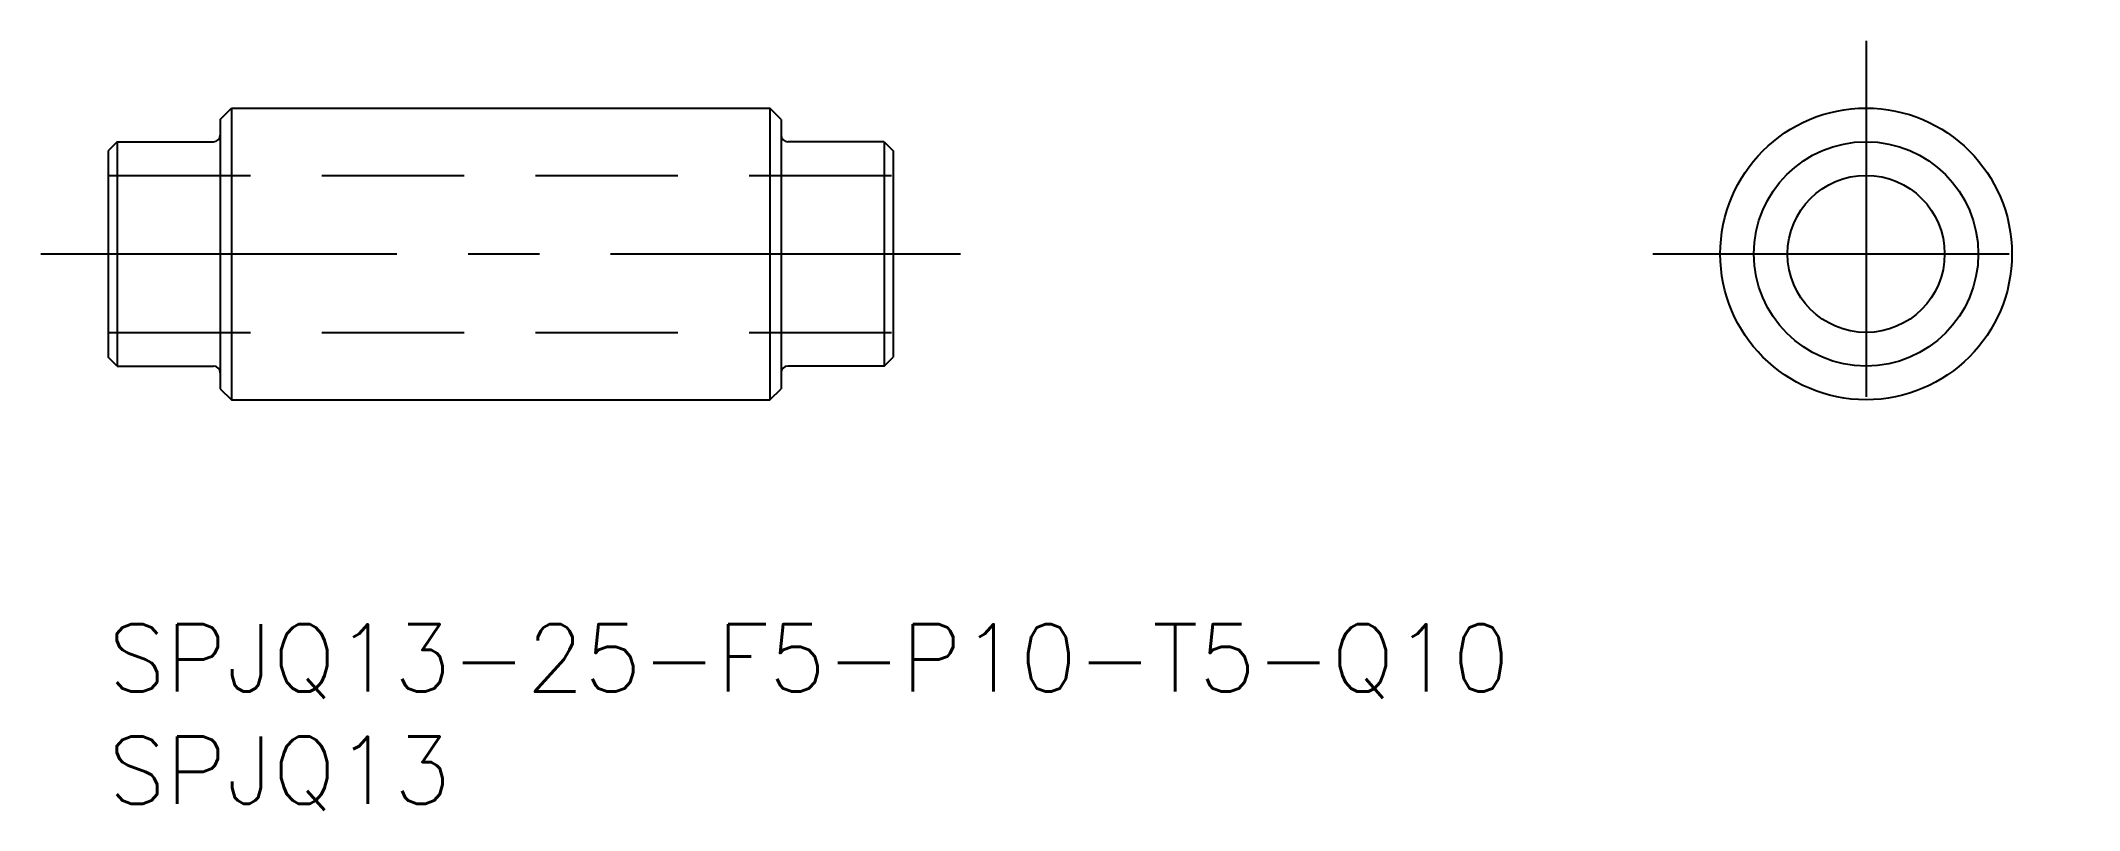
# Model space of a CAD drawing. Extents: x -3 to 87.9, y -8.3 to 26.
import ezdxf

# ---------------------------------------------------------------- set-up
doc = ezdxf.new("R2010")
doc.units = 0
doc.header["$LTSCALE"] = 0.5
doc.linetypes.add('CENTER', pattern=[50.8, 31.75, -6.35, 6.35, -6.35])
doc.linetypes.add('DASHED', pattern=[19.05, 12.7, -6.35])
for name, color, linetype in [('MSM_CENTER', 1, 'CENTER'), ('MSM_CONTINUOUS', 7, 'CONTINUOUS'), ('MSM_DASHED', 4, 'DASHED'), ('MSM_PART_NUMBER', 7, 'CONTINUOUS')]:
    doc.layers.add(name, color=color, linetype=linetype)
doc.styles.get("Standard").update_dxf_attribs({"font": 'txt.shx', "height": 3, "bigfont": 'bigfont.shx'})

# ---------------------------------------------------------------- blocks, each defined once
blk = doc.blocks.new('*U6')
at = {"layer": 'MSM_PART_NUMBER'}
blk.add_text('SPJQ13-25-F5-P10-T5-Q10', height=3, dxfattribs=at).set_placement((0, -3))
blk = doc.blocks.new('*U7')
at = {"layer": 'MSM_PART_NUMBER'}
blk.add_text('SPJQ13', height=3, dxfattribs=at).set_placement((0, -8))

msp = doc.modelspace()

# ---------------------------------------------------------------- linework, layer by layer
at = {"layer": 'MSM_CENTER'}
for p, q in [((78.363, 26.007), (78.363, 7.007)), ((-3, 16.507), (38, 16.507)), ((68.863, 16.507), (87.863, 16.507))]:
    msp.add_line(p, q, dxfattribs=at)
at = {"layer": 'MSM_CONTINUOUS'}
for p, q in [((5, 22.5), (5.5, 23)), ((5.5, 23), (29.5, 23)), ((5.5, 23), (5.5, 10)), ((29.5, 23), (29.5, 10)), ((30, 22.5), (29.5, 23)), ((5, 22.5), (5, 10.5)), ((30, 22.5), (30, 10.5)), ((0.4, 21.507), (0, 21.107)), ((0, 21.107), (0, 11.907)), ((0.4, 21.507), (4.7, 21.507)), ((0.4, 21.507), (0.4, 11.507)), ((34.6, 21.507), (30.3, 21.507)), ((34.6, 21.507), (35, 21.107)), ((34.6, 21.507), (34.6, 11.507)), ((35, 21.107), (35, 11.907)), ((0.4, 11.507), (0, 11.907)), ((34.6, 11.507), (35, 11.907)), ((0.4, 11.507), (4.7, 11.507)), ((34.6, 11.507), (30.3, 11.507)), ((5, 10.5), (5.5, 10)), ((5.5, 10), (29.5, 10)), ((29.5, 10), (30, 10.5))]:
    msp.add_line(p, q, dxfattribs=at)
for radius in [6.5, 5, 3.5]:
    msp.add_circle((78.363, 16.507), radius, dxfattribs=at)
for centre, start, end in [((4.7, 21.807), 270, 0), ((30.3, 21.807), 180, 270), ((4.7, 11.207), 0, 90), ((30.3, 11.207), 90, 180)]:
    msp.add_arc(centre, 0.3, start, end, dxfattribs=at)
at = {"layer": 'MSM_DASHED'}
for p, q in [((0, 20.007), (35, 20.007)), ((0, 13.007), (35, 13.007))]:
    msp.add_line(p, q, dxfattribs=at)

# ---------------------------------------------------------------- block references
at = {"layer": 'MSM_CONTINUOUS'}
for name in ['*U6', '*U7']:
    msp.add_blockref(name, (0, 0), dxfattribs=at)

doc.saveas('drawing.dxf')
